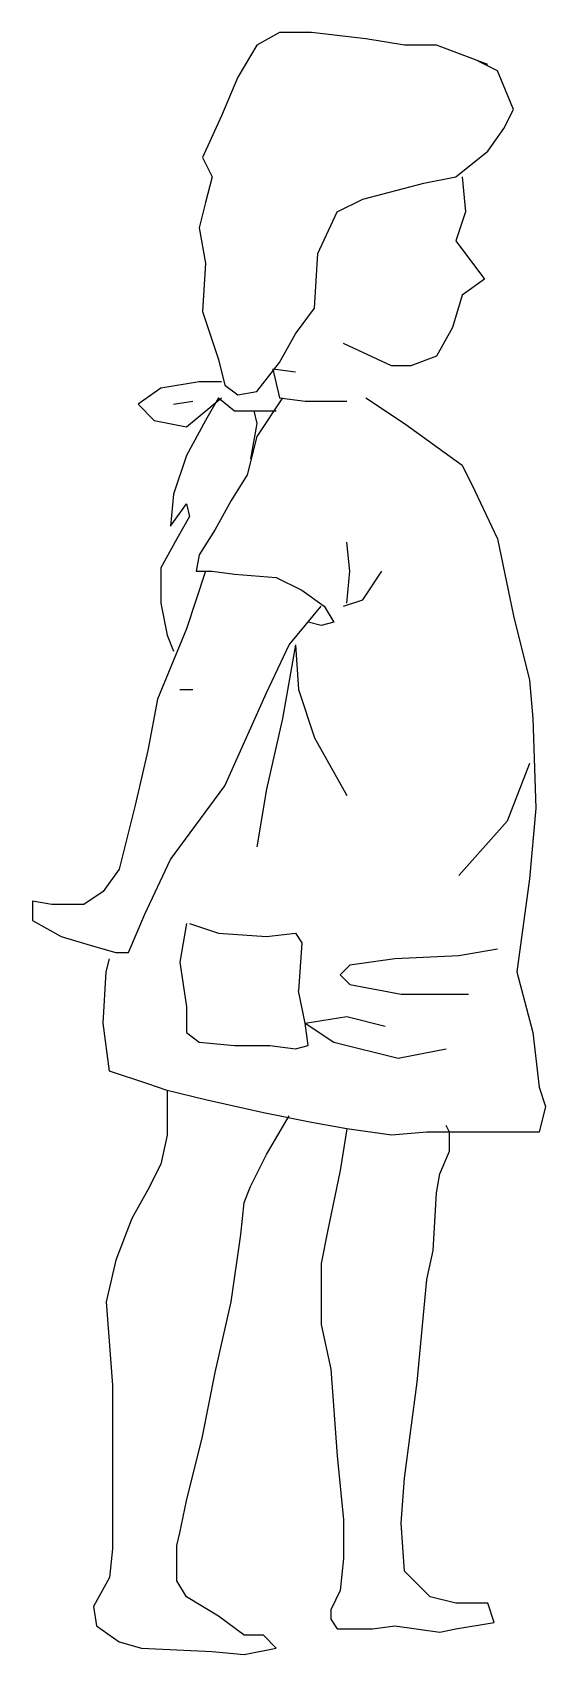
# Model space of a CAD drawing. Extents: x 51265 to 51544, y 18673 to 19554.
import ezdxf

# ---------------------------------------------------------------- set-up
doc = ezdxf.new("R2010")
doc.units = 0
doc.header["$LTSCALE"] = 1270
doc.header["$MEASUREMENT"] = 0
doc.layers.get('0').update_dxf_attribs({"linetype": 'CONTINUOUS'})

msp = doc.modelspace()

# ---------------------------------------------------------------- linework, layer by layer
at = {"linetype": 'CONTINUOUS'}
for p, q in [((51387.205, 19546.599), (51376.765, 19529.199)), ((51399.385, 19553.559), (51387.205, 19546.599)), ((51416.785, 19553.559), (51399.385, 19553.559)), ((51446.365, 19550.079), (51416.785, 19553.559)), ((51467.245, 19546.599), (51446.365, 19550.079)), ((51484.645, 19546.599), (51467.245, 19546.599)), ((51512.485, 19536.159), (51484.645, 19546.599)), ((51517.705, 19532.679), (51507.265, 19537.899)), ((51376.765, 19529.199), (51368.065, 19508.319)), ((51526.405, 19511.799), (51517.705, 19532.679)), ((51521.185, 19501.359), (51526.405, 19511.799)), ((51368.065, 19508.319), (51357.625, 19485.699)), ((51512.485, 19489.179), (51521.185, 19501.359)), ((51357.625, 19485.699), (51362.845, 19475.259)), ((51495.085, 19475.259), (51512.485, 19489.179)), ((51362.845, 19475.259), (51359.365, 19461.339)), ((51444.625, 19463.079), (51477.685, 19471.779)), ((51477.685, 19471.779), (51495.085, 19475.259)), ((51498.565, 19475.259), (51500.305, 19456.119)), ((51359.365, 19461.339), (51355.885, 19447.419)), ((51430.705, 19456.119), (51444.625, 19463.079)), ((51420.265, 19433.499), (51430.705, 19456.119)), ((51500.305, 19456.119), (51495.085, 19440.459)), ((51355.885, 19447.419), (51359.365, 19428.279)), ((51495.085, 19440.459), (51510.745, 19419.579)), ((51418.525, 19403.919), (51420.265, 19433.499)), ((51359.365, 19428.279), (51357.625, 19402.179)), ((51510.745, 19419.579), (51498.565, 19410.879)), ((51498.565, 19410.879), (51493.345, 19393.479)), ((51357.625, 19402.179), (51366.325, 19376.079)), ((51408.085, 19389.999), (51418.525, 19403.919)), ((51399.385, 19374.339), (51408.085, 19389.999)), ((51493.345, 19393.479), (51484.645, 19377.819)), ((51460.285, 19372.599), (51434.185, 19384.779)), ((51366.325, 19376.079), (51369.805, 19362.159)), ((51387.205, 19358.679), (51399.385, 19374.339)), ((51395.905, 19370.859), (51399.385, 19355.199)), ((51408.085, 19369.119), (51395.905, 19370.859)), ((51470.725, 19372.599), (51460.285, 19372.599)), ((51484.645, 19377.819), (51470.725, 19372.599)), ((51355.885, 19363.899), (51335.005, 19360.419)), ((51368.065, 19363.899), (51355.885, 19363.899)), ((51369.805, 19362.159), (51376.765, 19356.939)), ((51335.005, 19360.419), (51322.825, 19351.719)), ((51341.965, 19351.719), (51352.405, 19353.459)), ((51348.925, 19339.539), (51368.065, 19355.199)), ((51366.325, 19355.199), (51359.365, 19343.019)), ((51366.325, 19355.199), (51375.025, 19348.239)), ((51376.765, 19356.939), (51387.205, 19358.679)), ((51401.125, 19355.199), (51387.205, 19334.319)), ((51399.385, 19355.199), (51413.305, 19353.459)), ((51413.305, 19353.459), (51435.925, 19353.459)), ((51446.365, 19355.199), (51467.245, 19341.279)), ((51322.825, 19351.719), (51331.525, 19343.019)), ((51375.025, 19348.239), (51385.465, 19348.239)), ((51385.465, 19348.239), (51387.205, 19341.279)), ((51385.465, 19348.239), (51397.645, 19348.239)), ((51331.525, 19343.019), (51348.925, 19339.539)), ((51359.365, 19343.019), (51348.925, 19323.879)), ((51387.205, 19341.279), (51383.725, 19322.139)), ((51467.245, 19341.279), (51498.565, 19318.659)), ((51387.205, 19334.319), (51381.985, 19313.439)), ((51348.925, 19323.879), (51341.965, 19302.999)), ((51498.565, 19318.659), (51505.525, 19304.739)), ((51381.985, 19313.439), (51373.285, 19299.519)), ((51341.965, 19302.999), (51340.225, 19285.599)), ((51373.285, 19299.519), (51364.585, 19283.859)), ((51505.525, 19304.739), (51517.705, 19278.639)), ((51340.225, 19285.599), (51348.925, 19297.779)), ((51350.665, 19290.819), (51343.705, 19278.639)), ((51348.925, 19297.779), (51350.665, 19290.819)), ((51364.585, 19283.859), (51355.885, 19269.939)), ((51343.705, 19278.639), (51335.005, 19262.979)), ((51437.665, 19261.239), (51435.925, 19276.899)), ((51517.705, 19278.639), (51526.405, 19236.879)), ((51355.885, 19269.939), (51354.145, 19261.239)), ((51335.005, 19262.979), (51335.005, 19243.839)), ((51359.365, 19261.239), (51348.925, 19229.919)), ((51354.145, 19261.239), (51362.845, 19261.239)), ((51362.845, 19261.239), (51375.025, 19259.499)), ((51375.025, 19259.499), (51397.645, 19257.759)), ((51397.645, 19257.759), (51411.565, 19250.799)), ((51435.925, 19243.839), (51437.665, 19261.239)), ((51444.625, 19245.579), (51455.065, 19261.239)), ((51411.565, 19250.799), (51423.745, 19242.099)), ((51335.005, 19243.839), (51338.485, 19226.439)), ((51404.605, 19221.219), (51422.005, 19242.099)), ((51423.745, 19242.099), (51428.965, 19233.399)), ((51434.185, 19242.099), (51444.625, 19245.579)), ((51348.925, 19229.919), (51333.265, 19191.639)), ((51422.005, 19231.659), (51415.045, 19233.399)), ((51428.965, 19233.399), (51422.005, 19231.659)), ((51526.405, 19236.879), (51535.105, 19202.079)), ((51338.485, 19226.439), (51341.965, 19217.739)), ((51392.425, 19195.119), (51404.605, 19221.219)), ((51408.085, 19221.219), (51401.125, 19181.199)), ((51408.085, 19221.219), (51409.825, 19196.859)), ((51345.445, 19196.859), (51352.405, 19196.859)), ((51369.805, 19144.659), (51392.425, 19195.119)), ((51409.825, 19196.859), (51418.525, 19170.759)), ((51535.105, 19202.079), (51536.845, 19181.199)), ((51333.265, 19191.639), (51328.045, 19163.799)), ((51401.125, 19181.199), (51392.425, 19142.919)), ((51536.845, 19181.199), (51538.585, 19132.479)), ((51418.525, 19170.759), (51435.925, 19139.439)), ((51328.045, 19163.799), (51321.085, 19134.219)), ((51535.105, 19156.839), (51522.925, 19125.519)), ((51340.225, 19104.639), (51369.805, 19144.659)), ((51392.425, 19142.919), (51387.205, 19111.599)), ((51321.085, 19134.219), (51312.385, 19099.419)), ((51538.585, 19132.479), (51535.105, 19094.199)), ((51522.925, 19125.519), (51496.825, 19095.939)), ((51312.385, 19099.419), (51303.685, 19087.239)), ((51326.305, 19075.059), (51340.225, 19104.639)), ((51535.105, 19094.199), (51528.145, 19043.739)), ((51265.405, 19082.019), (51265.405, 19071.579)), ((51275.845, 19080.279), (51265.405, 19082.019)), ((51293.245, 19080.279), (51275.845, 19080.279)), ((51303.685, 19087.239), (51293.245, 19080.279)), ((51265.405, 19071.579), (51281.065, 19062.879)), ((51317.605, 19054.179), (51326.305, 19075.059)), ((51281.065, 19062.879), (51298.465, 19057.659)), ((51348.925, 19069.839), (51345.445, 19048.959)), ((51350.665, 19069.839), (51366.325, 19064.619)), ((51366.325, 19064.619), (51392.425, 19062.879)), ((51392.425, 19062.879), (51408.085, 19064.619)), ((51408.085, 19064.619), (51411.565, 19059.399)), ((51298.465, 19057.659), (51310.645, 19054.179)), ((51310.645, 19054.179), (51317.605, 19054.179)), ((51411.565, 19059.399), (51409.825, 19033.299)), ((51517.705, 19055.919), (51496.825, 19052.439)), ((51305.425, 19043.739), (51307.165, 19050.699)), ((51345.445, 19048.959), (51348.925, 19024.599)), ((51437.665, 19047.219), (51432.445, 19041.999)), ((51462.025, 19050.699), (51437.665, 19047.219)), ((51496.825, 19052.439), (51462.025, 19050.699)), ((51303.685, 19015.899), (51305.425, 19043.739)), ((51432.445, 19041.999), (51437.665, 19036.779)), ((51437.665, 19036.779), (51465.505, 19031.559)), ((51528.145, 19043.739), (51536.845, 19010.679)), ((51413.305, 19015.899), (51409.825, 19033.299)), ((51465.505, 19031.559), (51502.045, 19031.559)), ((51348.925, 19024.599), (51348.925, 19010.679)), ((51413.305, 19015.899), (51435.925, 19019.379)), ((51435.925, 19019.379), (51456.805, 19014.159)), ((51307.165, 18989.799), (51303.685, 19015.899)), ((51348.925, 19010.679), (51355.885, 19005.459)), ((51413.305, 19015.899), (51428.965, 19005.459)), ((51415.045, 19003.719), (51413.305, 19015.899)), ((51536.845, 19010.679), (51540.325, 18981.099)), ((51355.885, 19005.459), (51375.025, 19003.719)), ((51375.025, 19003.719), (51394.165, 19003.719)), ((51394.165, 19003.719), (51408.085, 19001.979)), ((51408.085, 19001.979), (51415.045, 19003.719)), ((51428.965, 19005.459), (51463.765, 18996.759)), ((51463.765, 18996.759), (51489.865, 19001.979)), ((51328.045, 18982.839), (51307.165, 18989.799)), ((51338.485, 18979.359), (51328.045, 18982.839)), ((51359.365, 18974.139), (51338.485, 18979.359)), ((51338.485, 18979.359), (51338.485, 18954.999)), ((51390.685, 18967.179), (51359.365, 18974.139)), ((51540.325, 18981.099), (51543.805, 18970.659)), ((51416.785, 18961.959), (51390.685, 18967.179)), ((51392.425, 18944.559), (51404.605, 18965.439)), ((51543.805, 18970.659), (51540.325, 18956.739)), ((51435.925, 18958.479), (51416.785, 18961.959)), ((51435.925, 18958.479), (51432.445, 18935.859)), ((51460.285, 18954.999), (51435.925, 18958.479)), ((51479.425, 18956.739), (51460.285, 18954.999)), ((51515.965, 18956.739), (51479.425, 18956.739)), ((51491.605, 18956.739), (51489.865, 18960.219)), ((51491.605, 18946.299), (51491.605, 18956.739)), ((51540.325, 18956.739), (51515.965, 18956.739)), ((51338.485, 18954.999), (51335.005, 18939.339)), ((51335.005, 18939.339), (51328.045, 18925.419)), ((51383.725, 18927.159), (51392.425, 18944.559)), ((51486.385, 18934.119), (51491.605, 18946.299)), ((51432.445, 18935.859), (51425.485, 18902.799)), ((51484.645, 18923.679), (51486.385, 18934.119)), ((51328.045, 18925.419), (51319.345, 18909.759)), ((51380.245, 18918.459), (51383.725, 18927.159)), ((51482.905, 18892.359), (51484.645, 18923.679)), ((51378.505, 18901.059), (51380.245, 18918.459)), ((51319.345, 18909.759), (51310.645, 18887.139)), ((51373.285, 18864.519), (51378.505, 18901.059)), ((51425.485, 18902.799), (51422.005, 18885.399)), ((51310.645, 18887.139), (51305.425, 18864.519)), ((51479.425, 18876.699), (51482.905, 18892.359)), ((51422.005, 18885.399), (51422.005, 18852.339)), ((51474.205, 18821.019), (51479.425, 18876.699)), ((51305.425, 18864.519), (51308.905, 18819.279)), ((51364.585, 18826.239), (51373.285, 18864.519)), ((51422.005, 18852.339), (51427.225, 18827.979)), ((51357.625, 18791.439), (51364.585, 18826.239)), ((51427.225, 18827.979), (51430.705, 18780.999)), ((51308.905, 18819.279), (51308.905, 18784.479)), ((51467.245, 18768.819), (51474.205, 18821.019)), ((51348.925, 18756.639), (51357.625, 18791.439)), ((51308.905, 18784.479), (51308.905, 18730.539)), ((51430.705, 18780.999), (51434.185, 18746.199)), ((51465.505, 18744.459), (51467.245, 18768.819)), ((51345.445, 18739.239), (51348.925, 18756.639)), ((51434.185, 18746.199), (51434.185, 18725.319)), ((51343.705, 18732.279), (51345.445, 18739.239)), ((51467.245, 18718.359), (51465.505, 18744.459)), ((51308.905, 18730.539), (51307.165, 18714.879)), ((51343.705, 18713.139), (51343.705, 18732.279)), ((51434.185, 18725.319), (51432.445, 18707.919)), ((51481.165, 18704.439), (51467.245, 18718.359)), ((51307.165, 18714.879), (51298.465, 18699.219)), ((51348.925, 18704.439), (51343.705, 18713.139)), ((51366.325, 18693.999), (51348.925, 18704.439)), ((51432.445, 18707.919), (51427.225, 18697.479)), ((51495.085, 18700.959), (51481.165, 18704.439)), ((51505.525, 18700.959), (51495.085, 18700.959)), ((51512.485, 18700.959), (51505.525, 18700.959)), ((51515.965, 18690.519), (51512.485, 18700.959)), ((51298.465, 18699.219), (51300.205, 18688.779)), ((51380.245, 18683.559), (51366.325, 18693.999)), ((51427.225, 18697.479), (51427.225, 18692.259)), ((51427.225, 18692.259), (51430.705, 18687.039)), ((51300.205, 18688.779), (51312.385, 18680.079)), ((51390.685, 18683.559), (51380.245, 18683.559)), ((51397.645, 18676.599), (51390.685, 18683.559)), ((51430.705, 18687.039), (51449.845, 18687.039)), ((51449.845, 18687.039), (51462.025, 18688.779)), ((51462.025, 18688.779), (51486.385, 18685.299)), ((51486.385, 18685.299), (51495.085, 18687.039)), ((51495.085, 18687.039), (51515.965, 18690.519)), ((51312.385, 18680.079), (51324.565, 18676.599)), ((51324.565, 18676.599), (51362.845, 18674.859)), ((51362.845, 18674.859), (51380.245, 18673.119)), ((51380.245, 18673.119), (51397.645, 18676.599))]:
    msp.add_line(p, q, dxfattribs=at)

doc.saveas('drawing.dxf')
